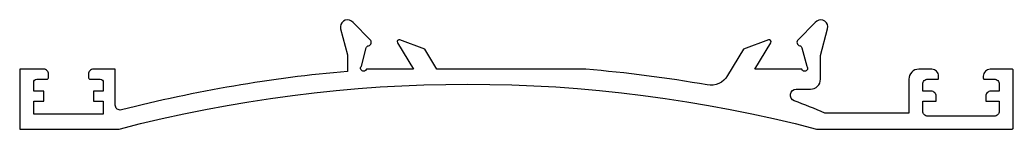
# Model space of a CAD drawing. Extents: x 724.5 to 824.5, y -583.9 to -572.9.
import ezdxf

# ---------------------------------------------------------------- set-up
doc = ezdxf.new("R2010")
doc.units = 0
doc.header["$LTSCALE"] = 15
doc.layers.get('0').update_dxf_attribs({"linetype": 'CONTINUOUS'})

msp = doc.modelspace()

# ---------------------------------------------------------------- linework, layer by layer
at = {"ltscale": 5}
msp.add_lwpolyline([(765.215, -575.867), (762.716, -574.925, 0.713664), (762.475, -575.216), (764.09, -577.863), (759.346, -577.863, -1.229391), (758.844, -577.558), (759.336, -575.721, -0.283637), (759.563, -575.502, 0.607471), (759.721, -574.902), (758.01, -573.173), (757.83, -573.047, 0.700084), (756.753, -573.801), (757.457, -576.435), (757.457, -578.083, 0.041042), (734.681, -581.946, -0.489495), (734.057, -581.462), (734.057, -577.863), (731.857, -577.863, 0.414214), (731.357, -578.363), (731.357, -578.663, 0.414214), (731.557, -578.863), (732.557, -578.863, -0.414214), (732.857, -579.163), (732.857, -580.063), (731.857, -580.063), (731.857, -581.063), (732.857, -581.063), (732.857, -582.363), (725.857, -582.363), (725.857, -581.063), (726.857, -581.063), (726.857, -580.063), (725.857, -580.063), (725.857, -579.163, -0.414214), (726.157, -578.863), (727.157, -578.863, 0.414214), (727.357, -578.663), (727.357, -578.363, 0.414214), (726.857, -577.863), (724.457, -577.863), (724.457, -583.863), (734.457, -583.863, -0.128197), (804.662, -583.863), (824.357, -583.863, 0.414214), (824.457, -583.763), (824.457, -577.963, 0.414214), (824.357, -577.863), (822.157, -577.863, 0.414214), (821.457, -578.563), (821.457, -578.763, 0.414214), (821.557, -578.863), (822.557, -578.863, -0.414214), (823.057, -579.363), (823.057, -580.063), (822.207, -580.063, 0.414214), (821.707, -580.563), (821.707, -581.063), (823.057, -581.063), (823.057, -582.063, -0.414214), (822.557, -582.563), (815.857, -582.563, -0.414214), (815.357, -582.063), (815.357, -581.063), (816.707, -581.063), (816.707, -580.563, 0.414214), (816.207, -580.063), (815.357, -580.063), (815.357, -579.363, -0.414214), (815.857, -578.863), (816.857, -578.863, 0.414214), (816.957, -578.763), (816.957, -578.563, 0.414214), (816.257, -577.863), (814.957, -577.863, 0.414214), (813.957, -578.863), (813.957, -582.263), (805.495, -582.263, 0.016793), (802.416, -581.027, -0.8395), (802.62, -579.863), (804.057, -579.863, 0.414214), (805.057, -578.863), (805.057, -576.487), (805.776, -573.801, 0.700084), (804.698, -573.047), (804.519, -573.173), (802.808, -574.902, 0.607471), (802.966, -575.502, -0.283637), (803.193, -575.721), (803.685, -577.558, -1.229391), (803.183, -577.863), (798.439, -577.863), (800.054, -575.216, 0.713664), (799.813, -574.925), (797.314, -575.867), (795.703, -578.506, -0.307775), (793.654, -579.434, 0.021839), (781.43, -577.863), (766.433, -577.863)], format="xyb", close=True, dxfattribs=at)

doc.saveas('drawing.dxf')
